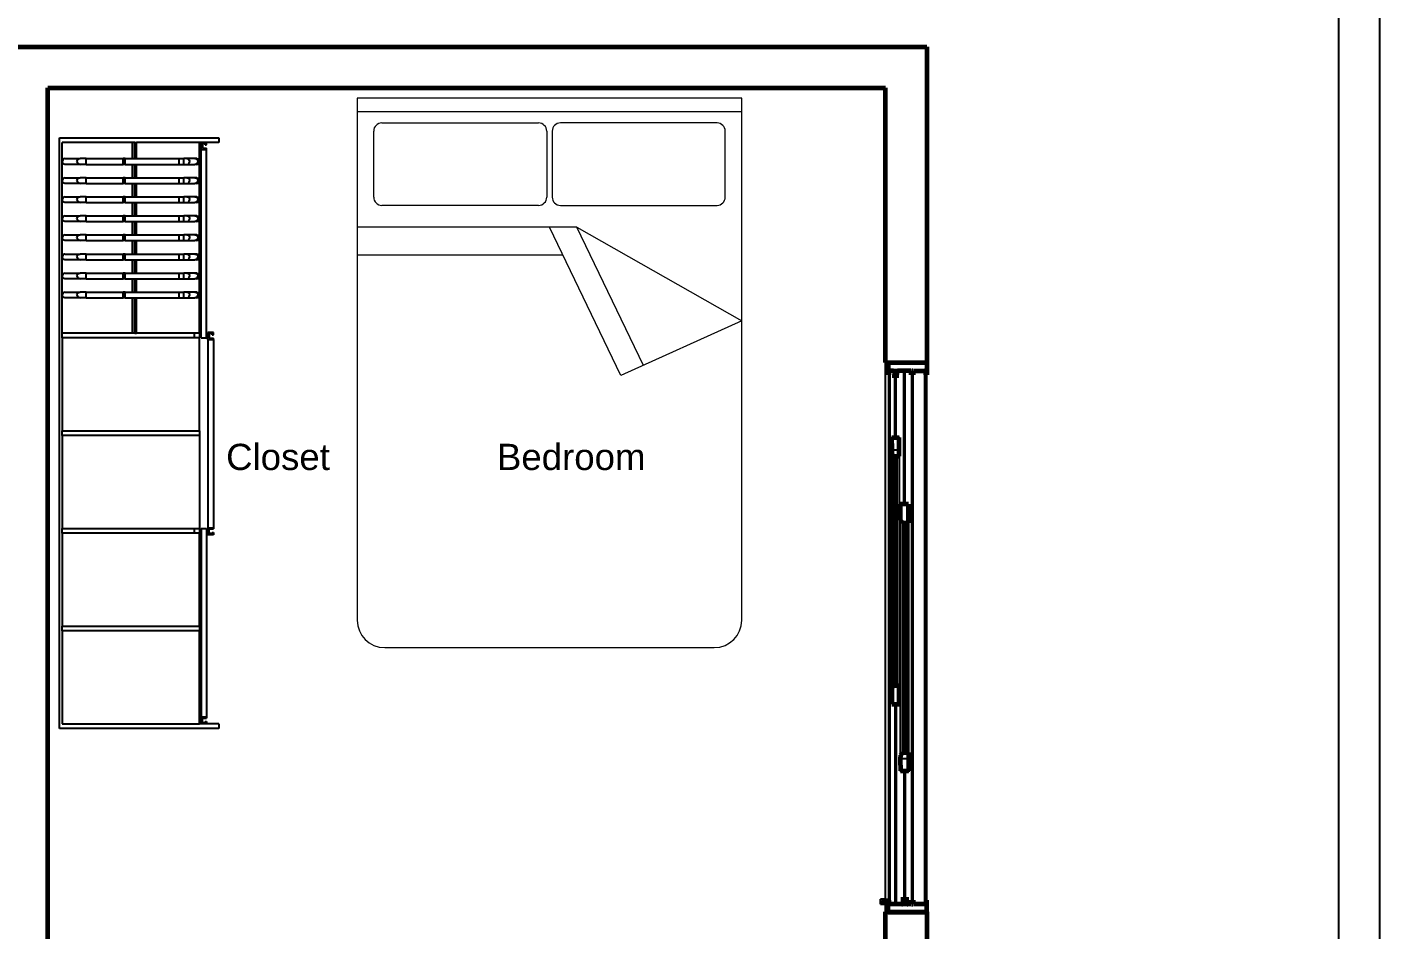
# Model space of a CAD drawing. Header units: metres. Extents: x 54.3 to 102.1, y 17 to 45.8.
# Drawn here: x 60.646 to 65.571, y 39.139 to 42.426 of the extents above; entities that cross this region are included whole.
import ezdxf

# ---------------------------------------------------------------- set-up
doc = ezdxf.new("R2010")
doc.units = ezdxf.units.M
doc.layers.add('200', color=7, linetype='Continuous', lineweight=0)
doc.layers.add('A-WALL', color=6, linetype='Continuous', lineweight=60)
doc.styles.get("Standard").update_dxf_attribs({"font": 'arial.ttf'})

# ---------------------------------------------------------------- blocks, each defined once
blk = doc.blocks.new('bedpl54')
at = {"layer": '200'}
for p, q in [((20.3751, 28.8763), (18.9751, 28.8763)), ((18.9751, 28.8763), (18.9751, 26.9763)), ((20.3751, 26.9763), (20.3751, 28.8763)), ((20.3751, 28.8263), (18.9751, 28.8263)), ((19.0651, 28.7863), (19.6351, 28.7863)), ((20.2851, 28.7863), (19.7151, 28.7863)), ((19.0351, 28.5163), (19.0351, 28.7563)), ((19.6651, 28.7563), (19.6651, 28.5163)), ((19.6851, 28.7563), (19.6851, 28.5163)), ((20.3151, 28.5163), (20.3151, 28.7563)), ((19.6351, 28.4863), (19.0651, 28.4863)), ((19.7151, 28.4863), (20.2851, 28.4863)), ((19.7751, 28.4063), (18.9751, 28.4063)), ((19.9351, 27.8663), (19.6751, 28.4063)), ((20.0172, 27.9036), (19.7751, 28.4063)), ((19.7751, 28.4063), (20.3751, 28.0663)), ((18.9751, 28.3063), (19.7233, 28.3063)), ((20.3751, 28.0663), (19.9351, 27.8663)), ((19.0751, 26.8763), (20.2751, 26.8763))]:
    blk.add_line(p, q, dxfattribs=at)
for centre, radius, start, end in [((19.0651, 28.7563), 0.03, 90, 180), ((19.6351, 28.7563), 0.03, 0, 90), ((19.7151, 28.7563), 0.03, 90, 180), ((20.2851, 28.7563), 0.03, 0, 90), ((19.0651, 28.5163), 0.03, 180, 270), ((19.6351, 28.5163), 0.03, 270, 0), ((19.7151, 28.5163), 0.03, 180, 270), ((20.2851, 28.5163), 0.03, 270, 0), ((19.0751, 26.9763), 0.1, 180, 270), ((20.2751, 26.9763), 0.1, 270, 0)]:
    blk.add_arc(centre, radius, start, end, dxfattribs=at)

msp = doc.modelspace()

# ---------------------------------------------------------------- linework, layer by layer
for p, q in [((65.5712, 17.0048), (65.5712, 45.7568)), ((65.4212, 19.3548), (65.4212, 45.6068)), ((60.7645, 39.8727), (60.7645, 42.0232)), ((60.7645, 42.0232), (61.3445, 42.0232)), ((61.3445, 42.0232), (61.3445, 42.0062)), ((60.7745, 41.9372), (60.7745, 42.0062)), ((61.0306, 42.0062), (60.7745, 42.0062)), ((61.0306, 41.9472), (61.0306, 42.0062)), ((61.0379, 42.0062), (61.0306, 42.0062)), ((61.0379, 41.9472), (61.0379, 42.0062)), ((61.0379, 42.0062), (61.0451, 42.0062)), ((61.0451, 41.9472), (61.0451, 42.0062)), ((61.2745, 42.0062), (61.0451, 42.0062)), ((61.2795, 42.0062), (61.2745, 42.0062)), ((61.2745, 41.9368), (61.2745, 42.0062)), ((61.2995, 42.0062), (61.2795, 42.0062)), ((61.2795, 41.9807), (61.2795, 42.0062)), ((61.2795, 41.9807), (61.2995, 41.9807)), ((61.2795, 41.295), (61.2795, 41.9807)), ((61.2845, 42.0019), (61.2845, 41.9849)), ((61.2945, 42.0019), (61.2845, 42.0019)), ((61.2845, 41.9849), (61.2995, 41.9849)), ((61.2945, 41.9977), (61.2945, 42.0019)), ((61.2945, 41.9977), (61.2995, 41.9977)), ((61.2995, 41.9977), (61.2995, 42.0062)), ((61.3445, 42.0062), (61.2995, 42.0062)), ((61.2995, 41.9807), (61.2995, 41.9849)), ((61.2995, 41.295), (61.2995, 41.9807)), ((60.7745, 41.9372), (60.7744, 41.9368)), ((60.7745, 41.9363), (60.7744, 41.9368)), ((60.7763, 41.9423), (60.7745, 41.9372)), ((60.7745, 41.9363), (60.7745, 41.9372)), ((60.7745, 41.8678), (60.7745, 41.9363)), ((60.7763, 41.9313), (60.7745, 41.9363)), ((60.7798, 41.946), (60.7763, 41.9423)), ((60.7798, 41.9275), (60.7763, 41.9313)), ((60.784, 41.9472), (60.7798, 41.946)), ((60.784, 41.9264), (60.7798, 41.9275)), ((60.784, 41.9472), (60.8392, 41.9472)), ((60.8392, 41.9264), (60.784, 41.9264)), ((60.8277, 41.9368), (60.83, 41.9423)), ((60.8277, 41.9368), (60.83, 41.9313)), ((60.83, 41.9423), (60.8342, 41.946)), ((60.83, 41.9313), (60.8342, 41.9275)), ((60.8342, 41.946), (60.8392, 41.9472)), ((60.8342, 41.9275), (60.8392, 41.9264)), ((60.8609, 41.9472), (60.8392, 41.9472)), ((60.8609, 41.9264), (60.8392, 41.9264)), ((60.8609, 41.9264), (60.8609, 41.9472)), ((60.8609, 41.9472), (60.9965, 41.9472)), ((60.8609, 41.9264), (60.9965, 41.9264)), ((61.003, 41.9472), (60.9965, 41.9472)), ((60.9965, 41.9264), (60.9965, 41.9472)), ((61.003, 41.9264), (60.9965, 41.9264)), ((61.003, 41.9472), (61.0306, 41.9472)), ((61.003, 41.9264), (61.003, 41.9472)), ((61.003, 41.9264), (61.0306, 41.9264)), ((61.0306, 41.9472), (61.0379, 41.9472)), ((61.0306, 41.8778), (61.0306, 41.9264)), ((61.0306, 41.9264), (61.0379, 41.9264)), ((61.0379, 41.9472), (61.0451, 41.9472)), ((61.0379, 41.8778), (61.0379, 41.9264)), ((61.0379, 41.9264), (61.0451, 41.9264)), ((61.0451, 41.9472), (61.2003, 41.9472)), ((61.0451, 41.8778), (61.0451, 41.9264)), ((61.0451, 41.9264), (61.2003, 41.9264)), ((61.2003, 41.9264), (61.2003, 41.9472)), ((61.2003, 41.9472), (61.2167, 41.9472)), ((61.2003, 41.9264), (61.2167, 41.9264)), ((61.2274, 41.9472), (61.2167, 41.9472)), ((61.2167, 41.9264), (61.2167, 41.9472)), ((61.2167, 41.9264), (61.2274, 41.9264)), ((61.2274, 41.9472), (61.2325, 41.946)), ((61.2571, 41.9472), (61.2274, 41.9472)), ((61.2274, 41.9264), (61.2325, 41.9275)), ((61.2274, 41.9264), (61.2571, 41.9264)), ((61.2325, 41.946), (61.2366, 41.9423)), ((61.2325, 41.9275), (61.2366, 41.9313)), ((61.2366, 41.9423), (61.2389, 41.9368)), ((61.2366, 41.9313), (61.2389, 41.9368)), ((61.2571, 41.9472), (61.2621, 41.946)), ((61.2647, 41.9472), (61.2571, 41.9472)), ((61.2571, 41.9264), (61.2621, 41.9275)), ((61.2647, 41.9264), (61.2571, 41.9264)), ((61.2621, 41.946), (61.2662, 41.9423)), ((61.2621, 41.9275), (61.2662, 41.9313)), ((61.2647, 41.9472), (61.269, 41.946)), ((61.2647, 41.9264), (61.269, 41.9275)), ((61.2662, 41.9423), (61.2685, 41.9368)), ((61.2662, 41.9313), (61.2685, 41.9368)), ((61.269, 41.946), (61.2725, 41.9423)), ((61.269, 41.9275), (61.2725, 41.9313)), ((61.2725, 41.9423), (61.2745, 41.9368)), ((61.2725, 41.9313), (61.2745, 41.9368)), ((61.2745, 41.8674), (61.2745, 41.9368)), ((60.7745, 41.8678), (60.7744, 41.8674)), ((60.7745, 41.8669), (60.7744, 41.8674)), ((60.7763, 41.8729), (60.7745, 41.8678)), ((60.7745, 41.8669), (60.7745, 41.8678)), ((60.7745, 41.7984), (60.7745, 41.8669)), ((60.7763, 41.8618), (60.7745, 41.8669)), ((60.7798, 41.8766), (60.7763, 41.8729)), ((60.784, 41.8778), (60.7798, 41.8766)), ((60.784, 41.8778), (60.8392, 41.8778)), ((60.8277, 41.8674), (60.83, 41.8729)), ((60.8277, 41.8674), (60.83, 41.8618)), ((60.83, 41.8729), (60.8342, 41.8766)), ((60.8342, 41.8766), (60.8392, 41.8778)), ((60.8609, 41.8778), (60.8392, 41.8778)), ((60.8609, 41.857), (60.8609, 41.8778)), ((60.8609, 41.8778), (60.9965, 41.8778)), ((61.003, 41.8778), (60.9965, 41.8778)), ((60.9965, 41.857), (60.9965, 41.8778)), ((61.003, 41.8778), (61.0306, 41.8778)), ((61.003, 41.857), (61.003, 41.8778)), ((61.0306, 41.8778), (61.0379, 41.8778)), ((61.0379, 41.8778), (61.0451, 41.8778)), ((61.0451, 41.8778), (61.2003, 41.8778)), ((61.2003, 41.857), (61.2003, 41.8778)), ((61.2003, 41.8778), (61.2167, 41.8778)), ((61.2274, 41.8778), (61.2167, 41.8778)), ((61.2167, 41.857), (61.2167, 41.8778)), ((61.2274, 41.8778), (61.2325, 41.8766)), ((61.2571, 41.8778), (61.2274, 41.8778)), ((61.2325, 41.8766), (61.2366, 41.8729)), ((61.2366, 41.8729), (61.2389, 41.8674)), ((61.2366, 41.8618), (61.2389, 41.8674)), ((61.2571, 41.8778), (61.2621, 41.8766)), ((61.2647, 41.8778), (61.2571, 41.8778)), ((61.2621, 41.8766), (61.2662, 41.8729)), ((61.2647, 41.8778), (61.269, 41.8766)), ((61.2662, 41.8729), (61.2685, 41.8674)), ((61.2662, 41.8618), (61.2685, 41.8674)), ((61.269, 41.8766), (61.2725, 41.8729)), ((61.2725, 41.8729), (61.2745, 41.8674)), ((61.2725, 41.8618), (61.2745, 41.8674)), ((61.2745, 41.798), (61.2745, 41.8674)), ((60.7798, 41.8581), (60.7763, 41.8618)), ((60.784, 41.857), (60.7798, 41.8581)), ((60.8392, 41.857), (60.784, 41.857)), ((60.83, 41.8618), (60.8342, 41.8581)), ((60.8342, 41.8581), (60.8392, 41.857)), ((60.8609, 41.857), (60.8392, 41.857)), ((60.8609, 41.857), (60.9965, 41.857)), ((61.003, 41.857), (60.9965, 41.857)), ((61.003, 41.857), (61.0306, 41.857)), ((61.0306, 41.8084), (61.0306, 41.857)), ((61.0306, 41.857), (61.0379, 41.857)), ((61.0379, 41.8084), (61.0379, 41.857)), ((61.0379, 41.857), (61.0451, 41.857)), ((61.0451, 41.8084), (61.0451, 41.857)), ((61.0451, 41.857), (61.2003, 41.857)), ((61.2003, 41.857), (61.2167, 41.857)), ((61.2167, 41.857), (61.2274, 41.857)), ((61.2274, 41.857), (61.2325, 41.8581)), ((61.2274, 41.857), (61.2571, 41.857)), ((61.2325, 41.8581), (61.2366, 41.8618)), ((61.2571, 41.857), (61.2621, 41.8581)), ((61.2647, 41.857), (61.2571, 41.857)), ((61.2621, 41.8581), (61.2662, 41.8618)), ((61.2647, 41.857), (61.269, 41.8581)), ((61.269, 41.8581), (61.2725, 41.8618)), ((60.7745, 41.7984), (60.7744, 41.798)), ((60.7745, 41.7975), (60.7744, 41.798)), ((60.7763, 41.8035), (60.7745, 41.7984)), ((60.7745, 41.7975), (60.7745, 41.7984)), ((60.7745, 41.729), (60.7745, 41.7975)), ((60.7763, 41.7924), (60.7745, 41.7975)), ((60.7798, 41.8072), (60.7763, 41.8035)), ((60.7798, 41.7887), (60.7763, 41.7924)), ((60.784, 41.8084), (60.7798, 41.8072)), ((60.784, 41.7875), (60.7798, 41.7887)), ((60.784, 41.8084), (60.8392, 41.8084)), ((60.8392, 41.7875), (60.784, 41.7875)), ((60.8277, 41.798), (60.83, 41.8035)), ((60.8277, 41.798), (60.83, 41.7924)), ((60.83, 41.8035), (60.8342, 41.8072)), ((60.83, 41.7924), (60.8342, 41.7887)), ((60.8342, 41.8072), (60.8392, 41.8084)), ((60.8342, 41.7887), (60.8392, 41.7875)), ((60.8609, 41.8084), (60.8392, 41.8084)), ((60.8609, 41.7875), (60.8392, 41.7875)), ((60.8609, 41.7875), (60.8609, 41.8084)), ((60.8609, 41.8084), (60.9965, 41.8084)), ((60.8609, 41.7875), (60.9965, 41.7875)), ((61.003, 41.8084), (60.9965, 41.8084)), ((60.9965, 41.7875), (60.9965, 41.8084)), ((61.003, 41.7875), (60.9965, 41.7875)), ((61.003, 41.8084), (61.0306, 41.8084)), ((61.003, 41.7875), (61.003, 41.8084)), ((61.003, 41.7875), (61.0306, 41.7875)), ((61.0306, 41.8084), (61.0379, 41.8084)), ((61.0306, 41.739), (61.0306, 41.7875)), ((61.0306, 41.7875), (61.0379, 41.7875)), ((61.0379, 41.8084), (61.0451, 41.8084)), ((61.0379, 41.739), (61.0379, 41.7875)), ((61.0379, 41.7875), (61.0451, 41.7875)), ((61.0451, 41.8084), (61.2003, 41.8084)), ((61.0451, 41.739), (61.0451, 41.7875)), ((61.0451, 41.7875), (61.2003, 41.7875)), ((61.2003, 41.7875), (61.2003, 41.8084)), ((61.2003, 41.8084), (61.2167, 41.8084)), ((61.2003, 41.7875), (61.2167, 41.7875)), ((61.2274, 41.8084), (61.2167, 41.8084)), ((61.2167, 41.7875), (61.2167, 41.8084)), ((61.2167, 41.7875), (61.2274, 41.7875)), ((61.2274, 41.8084), (61.2325, 41.8072)), ((61.2571, 41.8084), (61.2274, 41.8084)), ((61.2274, 41.7875), (61.2325, 41.7887)), ((61.2274, 41.7875), (61.2571, 41.7875)), ((61.2325, 41.8072), (61.2366, 41.8035)), ((61.2325, 41.7887), (61.2366, 41.7924)), ((61.2366, 41.8035), (61.2389, 41.798)), ((61.2366, 41.7924), (61.2389, 41.798)), ((61.2571, 41.8084), (61.2621, 41.8072)), ((61.2647, 41.8084), (61.2571, 41.8084)), ((61.2571, 41.7875), (61.2621, 41.7887)), ((61.2647, 41.7875), (61.2571, 41.7875)), ((61.2621, 41.8072), (61.2662, 41.8035)), ((61.2621, 41.7887), (61.2662, 41.7924)), ((61.2647, 41.8084), (61.269, 41.8072)), ((61.2647, 41.7875), (61.269, 41.7887)), ((61.2662, 41.8035), (61.2685, 41.798)), ((61.2662, 41.7924), (61.2685, 41.798)), ((61.269, 41.8072), (61.2725, 41.8035)), ((61.269, 41.7887), (61.2725, 41.7924)), ((61.2725, 41.8035), (61.2745, 41.798)), ((61.2725, 41.7924), (61.2745, 41.798)), ((61.2745, 41.7285), (61.2745, 41.798)), ((60.7745, 41.729), (60.7744, 41.7285)), ((60.7745, 41.7281), (60.7744, 41.7285)), ((60.7763, 41.7341), (60.7745, 41.729)), ((60.7745, 41.7281), (60.7745, 41.729)), ((60.7745, 41.6596), (60.7745, 41.7281)), ((60.7763, 41.723), (60.7745, 41.7281)), ((60.7798, 41.7378), (60.7763, 41.7341)), ((60.7798, 41.7193), (60.7763, 41.723)), ((60.784, 41.739), (60.7798, 41.7378)), ((60.784, 41.7181), (60.7798, 41.7193)), ((60.784, 41.739), (60.8392, 41.739)), ((60.8392, 41.7181), (60.784, 41.7181)), ((60.8277, 41.7285), (60.83, 41.7341)), ((60.8277, 41.7285), (60.83, 41.723)), ((60.83, 41.7341), (60.8342, 41.7378)), ((60.83, 41.723), (60.8342, 41.7193)), ((60.8342, 41.7378), (60.8392, 41.739)), ((60.8342, 41.7193), (60.8392, 41.7181)), ((60.8609, 41.739), (60.8392, 41.739)), ((60.8609, 41.7181), (60.8392, 41.7181)), ((60.8609, 41.7181), (60.8609, 41.739)), ((60.8609, 41.739), (60.9965, 41.739)), ((60.8609, 41.7181), (60.9965, 41.7181)), ((61.003, 41.739), (60.9965, 41.739)), ((60.9965, 41.7181), (60.9965, 41.739)), ((61.003, 41.7181), (60.9965, 41.7181)), ((61.003, 41.739), (61.0306, 41.739)), ((61.003, 41.7181), (61.003, 41.739)), ((61.003, 41.7181), (61.0306, 41.7181)), ((61.0306, 41.739), (61.0379, 41.739)), ((61.0306, 41.6695), (61.0306, 41.7181)), ((61.0306, 41.7181), (61.0379, 41.7181)), ((61.0379, 41.739), (61.0451, 41.739)), ((61.0379, 41.6695), (61.0379, 41.7181)), ((61.0379, 41.7181), (61.0451, 41.7181)), ((61.0451, 41.739), (61.2003, 41.739)), ((61.0451, 41.6695), (61.0451, 41.7181)), ((61.0451, 41.7181), (61.2003, 41.7181)), ((61.2003, 41.7181), (61.2003, 41.739)), ((61.2003, 41.739), (61.2167, 41.739)), ((61.2003, 41.7181), (61.2167, 41.7181)), ((61.2274, 41.739), (61.2167, 41.739)), ((61.2167, 41.7181), (61.2167, 41.739)), ((61.2167, 41.7181), (61.2274, 41.7181)), ((61.2274, 41.739), (61.2325, 41.7378)), ((61.2571, 41.739), (61.2274, 41.739)), ((61.2274, 41.7181), (61.2325, 41.7193)), ((61.2274, 41.7181), (61.2571, 41.7181)), ((61.2325, 41.7378), (61.2366, 41.7341)), ((61.2325, 41.7193), (61.2366, 41.723)), ((61.2366, 41.7341), (61.2389, 41.7285)), ((61.2366, 41.723), (61.2389, 41.7285)), ((61.2571, 41.739), (61.2621, 41.7378)), ((61.2647, 41.739), (61.2571, 41.739)), ((61.2571, 41.7181), (61.2621, 41.7193)), ((61.2647, 41.7181), (61.2571, 41.7181)), ((61.2621, 41.7378), (61.2662, 41.7341)), ((61.2621, 41.7193), (61.2662, 41.723)), ((61.2647, 41.739), (61.269, 41.7378)), ((61.2647, 41.7181), (61.269, 41.7193)), ((61.2662, 41.7341), (61.2685, 41.7285)), ((61.2662, 41.723), (61.2685, 41.7285)), ((61.269, 41.7378), (61.2725, 41.7341)), ((61.269, 41.7193), (61.2725, 41.723)), ((61.2725, 41.7341), (61.2745, 41.7285)), ((61.2725, 41.723), (61.2745, 41.7285)), ((61.2745, 41.6591), (61.2745, 41.7285)), ((60.7798, 41.6684), (60.7763, 41.6646)), ((60.784, 41.6695), (60.7798, 41.6684)), ((60.784, 41.6695), (60.8392, 41.6695)), ((60.83, 41.6646), (60.8342, 41.6684)), ((60.8342, 41.6684), (60.8392, 41.6695)), ((60.8609, 41.6695), (60.8392, 41.6695)), ((60.8609, 41.6487), (60.8609, 41.6695)), ((60.8609, 41.6695), (60.9965, 41.6695)), ((61.003, 41.6695), (60.9965, 41.6695)), ((60.9965, 41.6487), (60.9965, 41.6695)), ((61.003, 41.6695), (61.0306, 41.6695)), ((61.003, 41.6487), (61.003, 41.6695)), ((61.0306, 41.6695), (61.0379, 41.6695)), ((61.0379, 41.6695), (61.0451, 41.6695)), ((61.0451, 41.6695), (61.2003, 41.6695)), ((61.2003, 41.6487), (61.2003, 41.6695)), ((61.2003, 41.6695), (61.2167, 41.6695)), ((61.2274, 41.6695), (61.2167, 41.6695)), ((61.2167, 41.6487), (61.2167, 41.6695)), ((61.2274, 41.6695), (61.2325, 41.6684)), ((61.2571, 41.6695), (61.2274, 41.6695)), ((61.2325, 41.6684), (61.2366, 41.6646)), ((61.2571, 41.6695), (61.2621, 41.6684)), ((61.2647, 41.6695), (61.2571, 41.6695)), ((61.2621, 41.6684), (61.2662, 41.6646)), ((61.2647, 41.6695), (61.269, 41.6684)), ((61.269, 41.6684), (61.2725, 41.6646)), ((60.7745, 41.6596), (60.7744, 41.6591)), ((60.7745, 41.6587), (60.7744, 41.6591)), ((60.7763, 41.6646), (60.7745, 41.6596)), ((60.7745, 41.6587), (60.7745, 41.6596)), ((60.7745, 41.5902), (60.7745, 41.6587)), ((60.7763, 41.6536), (60.7745, 41.6587)), ((60.7798, 41.6499), (60.7763, 41.6536)), ((60.784, 41.6487), (60.7798, 41.6499)), ((60.8392, 41.6487), (60.784, 41.6487)), ((60.8277, 41.6591), (60.83, 41.6646)), ((60.8277, 41.6591), (60.83, 41.6536)), ((60.83, 41.6536), (60.8342, 41.6499)), ((60.8342, 41.6499), (60.8392, 41.6487)), ((60.8609, 41.6487), (60.8392, 41.6487)), ((60.8609, 41.6487), (60.9965, 41.6487)), ((61.003, 41.6487), (60.9965, 41.6487)), ((61.003, 41.6487), (61.0306, 41.6487)), ((61.0306, 41.6001), (61.0306, 41.6487)), ((61.0306, 41.6487), (61.0379, 41.6487)), ((61.0379, 41.6001), (61.0379, 41.6487)), ((61.0379, 41.6487), (61.0451, 41.6487)), ((61.0451, 41.6001), (61.0451, 41.6487)), ((61.0451, 41.6487), (61.2003, 41.6487)), ((61.2003, 41.6487), (61.2167, 41.6487)), ((61.2167, 41.6487), (61.2274, 41.6487)), ((61.2274, 41.6487), (61.2325, 41.6499)), ((61.2274, 41.6487), (61.2571, 41.6487)), ((61.2325, 41.6499), (61.2366, 41.6536)), ((61.2366, 41.6646), (61.2389, 41.6591)), ((61.2366, 41.6536), (61.2389, 41.6591)), ((61.2571, 41.6487), (61.2621, 41.6499)), ((61.2647, 41.6487), (61.2571, 41.6487)), ((61.2621, 41.6499), (61.2662, 41.6536)), ((61.2647, 41.6487), (61.269, 41.6499)), ((61.2662, 41.6646), (61.2685, 41.6591)), ((61.2662, 41.6536), (61.2685, 41.6591)), ((61.269, 41.6499), (61.2725, 41.6536)), ((61.2725, 41.6646), (61.2745, 41.6591)), ((61.2725, 41.6536), (61.2745, 41.6591)), ((61.2745, 41.5897), (61.2745, 41.6591)), ((60.7745, 41.5902), (60.7744, 41.5897)), ((60.7745, 41.5893), (60.7744, 41.5897)), ((60.7763, 41.5952), (60.7745, 41.5902)), ((60.7745, 41.5893), (60.7745, 41.5902)), ((60.7745, 41.5207), (60.7745, 41.5893)), ((60.7763, 41.5842), (60.7745, 41.5893)), ((60.7798, 41.599), (60.7763, 41.5952)), ((60.7798, 41.5805), (60.7763, 41.5842)), ((60.784, 41.6001), (60.7798, 41.599)), ((60.784, 41.5793), (60.7798, 41.5805)), ((60.784, 41.6001), (60.8392, 41.6001)), ((60.8392, 41.5793), (60.784, 41.5793)), ((60.8277, 41.5897), (60.83, 41.5952)), ((60.8277, 41.5897), (60.83, 41.5842)), ((60.83, 41.5952), (60.8342, 41.599)), ((60.83, 41.5842), (60.8342, 41.5805)), ((60.8342, 41.599), (60.8392, 41.6001)), ((60.8342, 41.5805), (60.8392, 41.5793)), ((60.8609, 41.6001), (60.8392, 41.6001)), ((60.8609, 41.5793), (60.8392, 41.5793)), ((60.8609, 41.5793), (60.8609, 41.6001)), ((60.8609, 41.6001), (60.9965, 41.6001)), ((60.8609, 41.5793), (60.9965, 41.5793)), ((61.003, 41.6001), (60.9965, 41.6001)), ((60.9965, 41.5793), (60.9965, 41.6001)), ((61.003, 41.5793), (60.9965, 41.5793)), ((61.003, 41.6001), (61.0306, 41.6001)), ((61.003, 41.5793), (61.003, 41.6001)), ((61.003, 41.5793), (61.0306, 41.5793)), ((61.0306, 41.6001), (61.0379, 41.6001)), ((61.0306, 41.5307), (61.0306, 41.5793)), ((61.0306, 41.5793), (61.0379, 41.5793)), ((61.0379, 41.6001), (61.0451, 41.6001)), ((61.0379, 41.5307), (61.0379, 41.5793)), ((61.0379, 41.5793), (61.0451, 41.5793)), ((61.0451, 41.6001), (61.2003, 41.6001)), ((61.0451, 41.5307), (61.0451, 41.5793)), ((61.0451, 41.5793), (61.2003, 41.5793)), ((61.2003, 41.5793), (61.2003, 41.6001)), ((61.2003, 41.6001), (61.2167, 41.6001)), ((61.2003, 41.5793), (61.2167, 41.5793)), ((61.2274, 41.6001), (61.2167, 41.6001)), ((61.2167, 41.5793), (61.2167, 41.6001)), ((61.2167, 41.5793), (61.2274, 41.5793)), ((61.2274, 41.6001), (61.2325, 41.599)), ((61.2571, 41.6001), (61.2274, 41.6001)), ((61.2274, 41.5793), (61.2325, 41.5805)), ((61.2274, 41.5793), (61.2571, 41.5793)), ((61.2325, 41.599), (61.2366, 41.5952)), ((61.2325, 41.5805), (61.2366, 41.5842)), ((61.2366, 41.5952), (61.2389, 41.5897)), ((61.2366, 41.5842), (61.2389, 41.5897)), ((61.2571, 41.6001), (61.2621, 41.599)), ((61.2647, 41.6001), (61.2571, 41.6001)), ((61.2571, 41.5793), (61.2621, 41.5805)), ((61.2647, 41.5793), (61.2571, 41.5793)), ((61.2621, 41.599), (61.2662, 41.5952)), ((61.2621, 41.5805), (61.2662, 41.5842)), ((61.2647, 41.6001), (61.269, 41.599)), ((61.2647, 41.5793), (61.269, 41.5805)), ((61.2662, 41.5952), (61.2685, 41.5897)), ((61.2662, 41.5842), (61.2685, 41.5897)), ((61.269, 41.599), (61.2725, 41.5952)), ((61.269, 41.5805), (61.2725, 41.5842)), ((61.2725, 41.5952), (61.2745, 41.5897)), ((61.2725, 41.5842), (61.2745, 41.5897)), ((61.2745, 41.5203), (61.2745, 41.5897)), ((60.7745, 41.5207), (60.7744, 41.5203)), ((60.7745, 41.5199), (60.7744, 41.5203)), ((60.7763, 41.5258), (60.7745, 41.5207)), ((60.7745, 41.5199), (60.7745, 41.5207)), ((60.7745, 41.4513), (60.7745, 41.5199)), ((60.7763, 41.5148), (60.7745, 41.5199)), ((60.7798, 41.5295), (60.7763, 41.5258)), ((60.784, 41.5307), (60.7798, 41.5295)), ((60.784, 41.5307), (60.8392, 41.5307)), ((60.8277, 41.5203), (60.83, 41.5258)), ((60.8277, 41.5203), (60.83, 41.5148)), ((60.83, 41.5258), (60.8342, 41.5295)), ((60.8342, 41.5295), (60.8392, 41.5307)), ((60.8609, 41.5307), (60.8392, 41.5307)), ((60.8609, 41.5099), (60.8609, 41.5307)), ((60.8609, 41.5307), (60.9965, 41.5307)), ((61.003, 41.5307), (60.9965, 41.5307)), ((60.9965, 41.5099), (60.9965, 41.5307)), ((61.003, 41.5307), (61.0306, 41.5307)), ((61.003, 41.5099), (61.003, 41.5307)), ((61.0306, 41.5307), (61.0379, 41.5307)), ((61.0379, 41.5307), (61.0451, 41.5307)), ((61.0451, 41.5307), (61.2003, 41.5307)), ((61.2003, 41.5099), (61.2003, 41.5307)), ((61.2003, 41.5307), (61.2167, 41.5307)), ((61.2274, 41.5307), (61.2167, 41.5307)), ((61.2167, 41.5099), (61.2167, 41.5307)), ((61.2274, 41.5307), (61.2325, 41.5295)), ((61.2571, 41.5307), (61.2274, 41.5307)), ((61.2325, 41.5295), (61.2366, 41.5258)), ((61.2366, 41.5258), (61.2389, 41.5203)), ((61.2366, 41.5148), (61.2389, 41.5203)), ((61.2571, 41.5307), (61.2621, 41.5295)), ((61.2647, 41.5307), (61.2571, 41.5307)), ((61.2621, 41.5295), (61.2662, 41.5258)), ((61.2647, 41.5307), (61.269, 41.5295)), ((61.2662, 41.5258), (61.2685, 41.5203)), ((61.2662, 41.5148), (61.2685, 41.5203)), ((61.269, 41.5295), (61.2725, 41.5258)), ((61.2725, 41.5258), (61.2745, 41.5203)), ((61.2725, 41.5148), (61.2745, 41.5203)), ((61.2745, 41.4509), (61.2745, 41.5203)), ((60.7798, 41.5111), (60.7763, 41.5148)), ((60.784, 41.5099), (60.7798, 41.5111)), ((60.8392, 41.5099), (60.784, 41.5099)), ((60.83, 41.5148), (60.8342, 41.5111)), ((60.8342, 41.5111), (60.8392, 41.5099)), ((60.8609, 41.5099), (60.8392, 41.5099)), ((60.8609, 41.5099), (60.9965, 41.5099)), ((61.003, 41.5099), (60.9965, 41.5099)), ((61.003, 41.5099), (61.0306, 41.5099)), ((61.0306, 41.4613), (61.0306, 41.5099)), ((61.0306, 41.5099), (61.0379, 41.5099)), ((61.0379, 41.4613), (61.0379, 41.5099)), ((61.0379, 41.5099), (61.0451, 41.5099)), ((61.0451, 41.4613), (61.0451, 41.5099)), ((61.0451, 41.5099), (61.2003, 41.5099)), ((61.2003, 41.5099), (61.2167, 41.5099)), ((61.2167, 41.5099), (61.2274, 41.5099)), ((61.2274, 41.5099), (61.2325, 41.5111)), ((61.2274, 41.5099), (61.2571, 41.5099)), ((61.2325, 41.5111), (61.2366, 41.5148)), ((61.2571, 41.5099), (61.2621, 41.5111)), ((61.2647, 41.5099), (61.2571, 41.5099)), ((61.2621, 41.5111), (61.2662, 41.5148)), ((61.2647, 41.5099), (61.269, 41.5111)), ((61.269, 41.5111), (61.2725, 41.5148)), ((60.7745, 41.4513), (60.7744, 41.4509)), ((60.7745, 41.4505), (60.7744, 41.4509)), ((60.7763, 41.4564), (60.7745, 41.4513)), ((60.7745, 41.4505), (60.7745, 41.4513)), ((60.7763, 41.4454), (60.7745, 41.4505)), ((60.7745, 41.3121), (60.7745, 41.4505)), ((60.7798, 41.4601), (60.7763, 41.4564)), ((60.7798, 41.4417), (60.7763, 41.4454)), ((60.784, 41.4613), (60.7798, 41.4601)), ((60.784, 41.4405), (60.7798, 41.4417)), ((60.784, 41.4613), (60.8392, 41.4613)), ((60.8392, 41.4405), (60.784, 41.4405)), ((60.8277, 41.4509), (60.83, 41.4564)), ((60.8277, 41.4509), (60.83, 41.4454)), ((60.83, 41.4564), (60.8342, 41.4601)), ((60.83, 41.4454), (60.8342, 41.4417)), ((60.8342, 41.4601), (60.8392, 41.4613)), ((60.8342, 41.4417), (60.8392, 41.4405)), ((60.8609, 41.4613), (60.8392, 41.4613)), ((60.8609, 41.4405), (60.8392, 41.4405)), ((60.8609, 41.4405), (60.8609, 41.4613)), ((60.8609, 41.4613), (60.9965, 41.4613)), ((60.8609, 41.4405), (60.9965, 41.4405)), ((61.003, 41.4613), (60.9965, 41.4613)), ((60.9965, 41.4405), (60.9965, 41.4613)), ((61.003, 41.4405), (60.9965, 41.4405)), ((61.003, 41.4613), (61.0306, 41.4613)), ((61.003, 41.4405), (61.003, 41.4613)), ((61.003, 41.4405), (61.0306, 41.4405)), ((61.0306, 41.4613), (61.0379, 41.4613)), ((61.0306, 41.3121), (61.0306, 41.4405)), ((61.0306, 41.4405), (61.0379, 41.4405)), ((61.0379, 41.4613), (61.0451, 41.4613)), ((61.0379, 41.3121), (61.0379, 41.4405)), ((61.0379, 41.4405), (61.0451, 41.4405)), ((61.0451, 41.4613), (61.2003, 41.4613)), ((61.0451, 41.3121), (61.0451, 41.4405)), ((61.0451, 41.4405), (61.2003, 41.4405)), ((61.2003, 41.4405), (61.2003, 41.4613)), ((61.2003, 41.4613), (61.2167, 41.4613)), ((61.2003, 41.4405), (61.2167, 41.4405)), ((61.2274, 41.4613), (61.2167, 41.4613)), ((61.2167, 41.4405), (61.2167, 41.4613)), ((61.2167, 41.4405), (61.2274, 41.4405)), ((61.2274, 41.4613), (61.2325, 41.4601)), ((61.2571, 41.4613), (61.2274, 41.4613)), ((61.2274, 41.4405), (61.2325, 41.4417)), ((61.2274, 41.4405), (61.2571, 41.4405)), ((61.2325, 41.4601), (61.2366, 41.4564)), ((61.2325, 41.4417), (61.2366, 41.4454)), ((61.2366, 41.4564), (61.2389, 41.4509)), ((61.2366, 41.4454), (61.2389, 41.4509)), ((61.2571, 41.4613), (61.2621, 41.4601)), ((61.2647, 41.4613), (61.2571, 41.4613)), ((61.2571, 41.4405), (61.2621, 41.4417)), ((61.2647, 41.4405), (61.2571, 41.4405)), ((61.2621, 41.4601), (61.2662, 41.4564)), ((61.2621, 41.4417), (61.2662, 41.4454)), ((61.2647, 41.4613), (61.269, 41.4601)), ((61.2647, 41.4405), (61.269, 41.4417)), ((61.2662, 41.4564), (61.2685, 41.4509)), ((61.2662, 41.4454), (61.2685, 41.4509)), ((61.269, 41.4601), (61.2725, 41.4564)), ((61.269, 41.4417), (61.2725, 41.4454)), ((61.2725, 41.4564), (61.2745, 41.4509)), ((61.2725, 41.4454), (61.2745, 41.4509)), ((61.2745, 41.3121), (61.2745, 41.4509)), ((60.7745, 41.2951), (60.7745, 41.3121)), ((61.0306, 41.3121), (60.7745, 41.3121)), ((60.7745, 41.2951), (60.7745, 40.9565)), ((61.2545, 41.2951), (60.7745, 41.2951)), ((61.0379, 41.3121), (61.0306, 41.3121)), ((61.0379, 41.3121), (61.0451, 41.3121)), ((61.2545, 41.3121), (61.0451, 41.3121)), ((61.2545, 41.3121), (61.2545, 41.2951)), ((61.2745, 41.3121), (61.2545, 41.3121)), ((61.2745, 41.2951), (61.2545, 41.2951)), ((61.2745, 41.3121), (61.2745, 41.2951)), ((61.2745, 40.9565), (61.2745, 41.2951)), ((61.2795, 41.295), (61.2995, 41.295)), ((61.3045, 41.2894), (61.3045, 41.3149)), ((61.3245, 41.3149), (61.3045, 41.3149)), ((61.3045, 41.2894), (61.3245, 41.2894)), ((61.3045, 41.2894), (61.3045, 40.6037)), ((61.3095, 41.3106), (61.3095, 41.2936)), ((61.3195, 41.3106), (61.3095, 41.3106)), ((61.3095, 41.2936), (61.3245, 41.2936)), ((61.3195, 41.3064), (61.3195, 41.3106)), ((61.3195, 41.3064), (61.3245, 41.3064)), ((61.3245, 41.3064), (61.3245, 41.3149)), ((61.3245, 41.2894), (61.3245, 41.2936)), ((61.3245, 41.2894), (61.3245, 40.6037)), ((63.7712, 39.2514), (63.7712, 41.2048)), ((63.7887, 40.9106), (63.7887, 41.1748)), ((63.7987, 41.1748), (63.7987, 41.1619)), ((63.8007, 41.1748), (63.8007, 41.1619)), ((63.8153, 41.1748), (63.8153, 41.1619)), ((63.8173, 41.1748), (63.8173, 41.1619)), ((63.8381, 40.6893), (63.838, 41.1748)), ((63.8426, 40.6893), (63.8425, 41.1748)), ((63.9136, 41.1748), (63.9136, 39.2328)), ((63.9212, 41.2034), (63.9212, 41.2048)), ((63.7838, 39.2479), (63.7838, 41.1598)), ((63.7987, 41.1619), (63.8007, 41.1619)), ((63.7987, 41.1491), (63.7987, 41.1619)), ((63.8049, 41.1619), (63.8007, 41.1619)), ((63.8007, 41.1556), (63.8007, 41.1619)), ((63.8007, 41.1556), (63.8049, 41.1556)), ((63.8007, 41.1491), (63.8007, 41.1556)), ((63.8049, 41.1616), (63.8049, 41.1619)), ((63.8095, 41.1619), (63.8049, 41.1619)), ((63.8049, 41.1592), (63.8049, 41.1609)), ((63.8049, 41.1556), (63.8049, 41.1561)), ((63.8049, 40.9342), (63.8049, 41.1556)), ((63.8049, 41.1556), (63.8095, 41.1556)), ((63.8095, 41.1616), (63.8095, 41.1619)), ((63.8153, 41.1619), (63.8095, 41.1619)), ((63.8095, 41.1592), (63.8095, 41.1609)), ((63.8095, 41.1556), (63.8095, 41.1561)), ((63.8095, 40.9342), (63.8095, 41.1556)), ((63.8095, 41.1556), (63.8153, 41.1556)), ((63.8153, 41.1619), (63.8173, 41.1619)), ((63.8153, 41.1556), (63.8153, 41.1619)), ((63.8153, 41.1491), (63.8153, 41.1556)), ((63.8173, 41.1491), (63.8173, 41.1619)), ((63.8657, 41.1598), (63.8657, 39.2479)), ((63.8706, 41.1598), (63.8706, 39.2479)), ((63.9186, 41.1598), (63.9186, 39.2479)), ((63.9212, 39.2479), (63.9212, 41.1598)), ((60.7745, 40.9565), (61.2745, 40.9565)), ((60.7745, 40.9395), (60.7745, 40.9565)), ((61.2745, 40.9395), (60.7745, 40.9395)), ((60.7745, 40.9395), (60.7745, 40.6009)), ((61.2745, 40.9565), (61.2745, 40.9395)), ((61.2745, 40.9395), (61.2745, 40.6009)), ((63.7937, 40.932), (63.7937, 40.9342)), ((63.7937, 40.9342), (63.8049, 40.9342)), ((63.7987, 40.9057), (63.7987, 40.932)), ((63.804, 40.932), (63.804, 40.9319)), ((63.8047, 40.9319), (63.804, 40.9319)), ((63.8047, 40.932), (63.8047, 40.9319)), ((63.8047, 40.9319), (63.811, 40.9319)), ((63.8049, 40.9342), (63.8095, 40.9342)), ((63.8095, 40.9342), (63.8209, 40.9342)), ((63.811, 40.932), (63.811, 40.9319)), ((63.811, 40.9319), (63.8117, 40.9319)), ((63.8117, 40.932), (63.8117, 40.9319)), ((63.8173, 40.8866), (63.8173, 40.932)), ((63.8209, 40.932), (63.8209, 40.9342)), ((63.7937, 40.9106), (63.7887, 40.9106)), ((63.7887, 40.8818), (63.7887, 40.9106)), ((63.7887, 39.2328), (63.7887, 40.8818)), ((63.7937, 40.8818), (63.7887, 40.8818)), ((63.7937, 40.9057), (63.7987, 40.9057)), ((63.7937, 40.8866), (63.7987, 40.8866)), ((63.7987, 40.9057), (63.7987, 40.8866)), ((63.7987, 40.8866), (63.8173, 40.8866)), ((63.7937, 40.8748), (63.7937, 40.019)), ((63.8128, 40.8647), (63.8128, 40.0291)), ((63.8209, 40.8647), (63.8209, 40.0291)), ((63.8259, 39.7756), (63.8259, 40.6317)), ((60.7745, 40.5839), (60.7745, 40.6009)), ((60.7745, 40.6009), (61.2545, 40.6009)), ((60.7745, 40.5839), (60.7745, 40.2453)), ((61.2545, 40.5839), (60.7745, 40.5839)), ((61.2545, 40.6009), (61.2545, 40.5839)), ((61.2545, 40.6009), (61.2745, 40.6009)), ((61.2745, 40.5839), (61.2545, 40.5839)), ((61.2745, 40.6009), (61.2745, 40.5839)), ((61.2745, 40.2453), (61.2745, 40.5839)), ((61.2795, 40.6009), (61.2995, 40.6009)), ((61.2795, 40.6009), (61.2795, 39.9152)), ((61.2995, 40.6009), (61.2995, 39.9152)), ((61.3045, 40.6037), (61.3245, 40.6037)), ((61.3045, 40.6037), (61.3045, 40.5782)), ((61.3095, 40.5824), (61.3095, 40.5994)), ((61.3095, 40.5994), (61.3245, 40.5994)), ((61.3195, 40.5824), (61.3095, 40.5824)), ((61.3195, 40.5867), (61.3245, 40.5867)), ((61.3195, 40.5867), (61.3195, 40.5824)), ((61.3245, 40.6037), (61.3245, 40.5994)), ((61.3245, 40.5867), (61.3245, 40.5782)), ((63.8329, 40.6214), (63.8329, 39.7859)), ((63.8547, 40.6214), (63.8547, 39.7859)), ((61.3245, 40.5782), (61.3045, 40.5782)), ((60.7745, 40.2283), (60.7745, 40.2453)), ((60.7745, 40.2453), (61.2745, 40.2453)), ((61.2745, 40.2453), (61.2745, 40.2283)), ((60.7745, 40.2283), (60.7745, 39.8897)), ((61.2745, 40.2283), (60.7745, 40.2283)), ((61.2745, 39.8897), (61.2745, 40.2283)), ((63.8054, 39.961), (63.8054, 39.2328)), ((63.8099, 39.961), (63.8099, 39.2328)), ((61.2795, 39.9152), (61.2995, 39.9152)), ((61.2795, 39.9152), (61.2795, 39.8897)), ((61.2845, 39.9109), (61.2995, 39.9109)), ((61.2845, 39.8939), (61.2845, 39.9109)), ((61.2945, 39.8939), (61.2845, 39.8939)), ((61.2945, 39.8982), (61.2945, 39.8939)), ((61.2945, 39.8982), (61.2995, 39.8982)), ((61.2995, 39.9152), (61.2995, 39.9109)), ((61.2995, 39.8982), (61.2995, 39.8897)), ((61.3445, 39.8727), (60.7645, 39.8727)), ((60.7745, 39.8897), (61.2745, 39.8897)), ((61.2795, 39.8897), (61.2745, 39.8897)), ((61.2995, 39.8897), (61.2795, 39.8897)), ((61.3445, 39.8897), (61.2995, 39.8897)), ((61.3445, 39.8897), (61.3445, 39.8727)), ((63.8259, 39.7686), (63.8209, 39.7686)), ((63.8209, 39.7397), (63.8209, 39.7686)), ((63.8259, 39.7637), (63.8309, 39.7637)), ((63.8309, 39.7637), (63.8522, 39.7637)), ((63.8309, 39.7446), (63.8309, 39.7637)), ((63.8522, 39.7637), (63.8522, 39.7183)), ((63.8259, 39.7397), (63.8209, 39.7397)), ((63.8259, 39.7446), (63.8309, 39.7446)), ((63.8259, 39.7183), (63.8259, 39.7154)), ((63.8259, 39.7154), (63.8381, 39.7154)), ((63.8309, 39.7183), (63.8309, 39.7446)), ((63.838, 39.7183), (63.838, 39.7184)), ((63.838, 39.7184), (63.8391, 39.7184)), ((63.8381, 39.7154), (63.8381, 39.2516)), ((63.8381, 39.7154), (63.8417, 39.7154)), ((63.8391, 39.7183), (63.8391, 39.7184)), ((63.8443, 39.7184), (63.8391, 39.7184)), ((63.8417, 39.7154), (63.8426, 39.7154)), ((63.8426, 39.7154), (63.8427, 39.7154)), ((63.8426, 39.7154), (63.8426, 39.2516)), ((63.8559, 39.7154), (63.8427, 39.7154)), ((63.8443, 39.7183), (63.8443, 39.7184)), ((63.8454, 39.7184), (63.8443, 39.7184)), ((63.8454, 39.7183), (63.8454, 39.7184)), ((63.8547, 39.7183), (63.8559, 39.7183)), ((63.8559, 39.7183), (63.8559, 39.7226)), ((63.8559, 39.7183), (63.8559, 39.7154)), ((63.8309, 39.2457), (63.8309, 39.2585)), ((63.833, 39.2516), (63.833, 39.2585)), ((63.8501, 39.2585), (63.8501, 39.2516)), ((63.8522, 39.2585), (63.8522, 39.2457)), ((63.7535, 39.2328), (63.7535, 39.2514)), ((63.7712, 39.2514), (63.7535, 39.2514)), ((63.7535, 39.2328), (63.7712, 39.2328)), ((63.7581, 39.246), (63.7581, 39.2347)), ((63.7683, 39.246), (63.7581, 39.246)), ((63.7581, 39.2347), (63.7683, 39.2347)), ((63.7632, 39.2347), (63.7632, 39.235)), ((63.7683, 39.2347), (63.7683, 39.246)), ((63.7798, 39.246), (63.7696, 39.246)), ((63.7696, 39.2347), (63.7696, 39.246)), ((63.7696, 39.2347), (63.7798, 39.2347)), ((63.7712, 39.2514), (63.7812, 39.2514)), ((63.7712, 39.2048), (63.7712, 39.2328)), ((63.7812, 39.2328), (63.7712, 39.2328)), ((63.7798, 39.2347), (63.7798, 39.246)), ((63.7812, 39.2479), (63.7812, 39.2514)), ((63.8309, 39.2328), (63.8309, 39.2457)), ((63.8309, 39.2457), (63.833, 39.2457)), ((63.8381, 39.2516), (63.833, 39.2516)), ((63.833, 39.2516), (63.833, 39.2457)), ((63.833, 39.2457), (63.833, 39.2328)), ((63.833, 39.2457), (63.8501, 39.2457)), ((63.8381, 39.2516), (63.8381, 39.2515)), ((63.8426, 39.2516), (63.8381, 39.2516)), ((63.8381, 39.2512), (63.8381, 39.2506)), ((63.8381, 39.2499), (63.8381, 39.249)), ((63.8426, 39.2516), (63.8426, 39.2515)), ((63.8501, 39.2516), (63.8426, 39.2516)), ((63.8426, 39.2512), (63.8426, 39.2506)), ((63.8426, 39.2499), (63.8426, 39.249)), ((63.8501, 39.2457), (63.8501, 39.2516)), ((63.8522, 39.2457), (63.8501, 39.2457)), ((63.8501, 39.2328), (63.8501, 39.2457)), ((63.8522, 39.2328), (63.8522, 39.2457))]:
    msp.add_line(p, q)
at = {"layer": 'A-WALL'}
for p, q in [((60.4212, 42.3548), (63.9212, 42.3548)), ((63.9212, 42.3548), (63.9212, 41.2048)), ((60.7212, 42.2048), (63.7712, 42.2048)), ((60.7212, 38.2048), (60.7212, 42.2048)), ((63.7712, 41.2048), (63.7712, 42.2048)), ((63.7712, 41.2048), (63.9212, 41.2048)), ((63.9212, 41.2034), (63.7812, 41.2034)), ((63.7812, 41.2034), (63.7812, 41.1598)), ((63.7851, 41.1598), (63.7851, 41.1748)), ((63.7887, 41.1748), (63.7851, 41.1748)), ((63.7987, 41.1748), (63.7887, 41.1748)), ((63.8007, 41.1748), (63.7987, 41.1748)), ((63.8007, 41.1748), (63.8153, 41.1748)), ((63.8173, 41.1748), (63.8153, 41.1748)), ((63.838, 41.1748), (63.8173, 41.1748)), ((63.8425, 41.1748), (63.838, 41.1748)), ((63.863, 41.1748), (63.8425, 41.1748)), ((63.863, 41.1748), (63.863, 41.1598)), ((63.8657, 41.1598), (63.8657, 41.1748)), ((63.8657, 41.1748), (63.8681, 41.1748)), ((63.8706, 41.1748), (63.8681, 41.1748)), ((63.8706, 41.1598), (63.8706, 41.1748)), ((63.8733, 41.1598), (63.8733, 41.1748)), ((63.8733, 41.1748), (63.9136, 41.1748)), ((63.9186, 41.1748), (63.9136, 41.1748)), ((63.9186, 41.1598), (63.9186, 41.1748)), ((63.9212, 41.2034), (63.9212, 41.1598)), ((63.7812, 41.1598), (63.7838, 41.1598)), ((63.7851, 41.1598), (63.7838, 41.1598)), ((63.863, 41.1598), (63.8657, 41.1598)), ((63.8706, 41.1598), (63.8733, 41.1598)), ((63.9186, 41.1598), (63.9212, 41.1598)), ((63.7937, 40.932), (63.7987, 40.932)), ((63.7937, 40.9106), (63.7937, 40.932)), ((63.7987, 40.932), (63.804, 40.932)), ((63.804, 40.932), (63.8047, 40.932)), ((63.8047, 40.932), (63.811, 40.932)), ((63.811, 40.932), (63.8117, 40.932)), ((63.8117, 40.932), (63.8173, 40.932)), ((63.8173, 40.932), (63.8209, 40.932)), ((63.8209, 40.8647), (63.8209, 40.932)), ((63.7937, 40.9106), (63.7937, 40.9057)), ((63.7937, 40.9057), (63.7937, 40.8866)), ((63.7937, 40.8866), (63.7937, 40.8818)), ((63.7937, 40.8818), (63.7937, 40.8748)), ((63.8007, 40.8647), (63.7937, 40.8748)), ((63.8007, 40.8647), (63.8007, 40.0291)), ((63.8007, 40.8647), (63.8128, 40.8647)), ((63.8128, 40.8647), (63.8209, 40.8647)), ((63.8259, 40.6317), (63.8259, 40.6893)), ((63.8381, 40.6893), (63.8259, 40.6893)), ((63.8426, 40.6893), (63.8381, 40.6893)), ((63.8546, 40.6893), (63.8426, 40.6893)), ((63.8547, 40.6214), (63.8546, 40.6893)), ((63.8329, 40.6214), (63.8259, 40.6317)), ((63.8329, 40.6214), (63.8452, 40.6214)), ((63.8452, 40.6214), (63.8452, 39.7859)), ((63.8452, 40.6214), (63.8547, 40.6214)), ((63.8007, 40.0291), (63.7937, 40.019)), ((63.7937, 40.019), (63.7937, 39.961)), ((63.8007, 40.0291), (63.8128, 40.0291)), ((63.8128, 40.0291), (63.8209, 40.0291)), ((63.8209, 39.961), (63.8209, 40.0291)), ((63.7937, 39.961), (63.8054, 39.961)), ((63.8054, 39.961), (63.8099, 39.961)), ((63.8099, 39.961), (63.8209, 39.961)), ((63.8329, 39.7859), (63.8259, 39.7756)), ((63.8259, 39.7756), (63.8259, 39.7686)), ((63.8259, 39.7637), (63.8259, 39.7686)), ((63.8259, 39.7446), (63.8259, 39.7637)), ((63.8329, 39.7859), (63.8452, 39.7859)), ((63.8452, 39.7859), (63.8547, 39.7859)), ((63.8547, 39.7859), (63.8547, 39.7183)), ((63.8259, 39.7397), (63.8259, 39.7446)), ((63.8259, 39.7397), (63.8259, 39.7183)), ((63.8259, 39.7183), (63.8309, 39.7183)), ((63.8309, 39.7183), (63.838, 39.7183)), ((63.838, 39.7183), (63.8391, 39.7183)), ((63.8391, 39.7183), (63.8443, 39.7183)), ((63.8443, 39.7183), (63.8454, 39.7183)), ((63.8454, 39.7183), (63.8522, 39.7183)), ((63.8522, 39.7183), (63.8547, 39.7183)), ((63.7589, 39.2404), (63.759, 39.2414)), ((63.759, 39.2394), (63.7589, 39.2404)), ((63.759, 39.2414), (63.7593, 39.2423)), ((63.7593, 39.2384), (63.759, 39.2394)), ((63.7593, 39.2423), (63.7597, 39.2431)), ((63.7597, 39.2376), (63.7593, 39.2384)), ((63.7597, 39.2431), (63.7603, 39.2437)), ((63.7603, 39.237), (63.7597, 39.2376)), ((63.7603, 39.2437), (63.761, 39.2441)), ((63.761, 39.2366), (63.7603, 39.237)), ((63.761, 39.2441), (63.7617, 39.2443)), ((63.7617, 39.2365), (63.761, 39.2366)), ((63.7617, 39.2443), (63.7624, 39.2441)), ((63.7624, 39.2366), (63.7617, 39.2365)), ((63.7624, 39.2441), (63.763, 39.2437)), ((63.763, 39.237), (63.7624, 39.2366)), ((63.763, 39.2437), (63.7636, 39.2431)), ((63.7636, 39.2376), (63.763, 39.237)), ((63.7636, 39.2431), (63.764, 39.2423)), ((63.764, 39.2384), (63.7636, 39.2376)), ((63.764, 39.2423), (63.7643, 39.2414)), ((63.7643, 39.2394), (63.764, 39.2384)), ((63.7643, 39.2414), (63.7644, 39.2404)), ((63.7644, 39.2404), (63.7643, 39.2394)), ((63.7712, 38.2048), (63.7712, 39.2048)), ((63.7712, 39.2048), (63.7812, 39.2048)), ((63.7737, 39.2404), (63.7738, 39.2414)), ((63.7738, 39.2394), (63.7737, 39.2404)), ((63.7738, 39.2414), (63.7741, 39.2423)), ((63.7741, 39.2385), (63.7738, 39.2394)), ((63.7741, 39.2423), (63.7745, 39.2431)), ((63.7745, 39.2377), (63.7741, 39.2385)), ((63.7745, 39.2431), (63.7751, 39.2437)), ((63.7751, 39.2371), (63.7745, 39.2377)), ((63.7751, 39.2437), (63.7757, 39.2441)), ((63.7757, 39.2367), (63.7751, 39.2371)), ((63.7757, 39.2441), (63.7764, 39.2442)), ((63.7764, 39.2365), (63.7757, 39.2367)), ((63.7764, 39.2442), (63.7771, 39.2441)), ((63.7771, 39.2367), (63.7764, 39.2365)), ((63.7771, 39.2441), (63.7778, 39.2437)), ((63.7778, 39.2371), (63.7771, 39.2367)), ((63.7778, 39.2437), (63.7783, 39.2431)), ((63.7783, 39.2377), (63.7778, 39.2371)), ((63.7783, 39.2431), (63.7787, 39.2423)), ((63.7787, 39.2385), (63.7783, 39.2377)), ((63.7787, 39.2423), (63.779, 39.2414)), ((63.779, 39.2394), (63.7787, 39.2385)), ((63.779, 39.2414), (63.7791, 39.2404)), ((63.7791, 39.2404), (63.779, 39.2394)), ((63.7812, 39.2328), (63.7812, 39.2479)), ((63.7838, 39.2479), (63.7812, 39.2479)), ((63.7812, 39.2048), (63.7812, 39.2328)), ((63.7812, 39.2048), (63.7812, 39.2038)), ((63.7812, 39.2048), (63.9212, 39.2048)), ((63.7812, 39.2038), (63.9212, 39.2038)), ((63.7838, 39.2479), (63.7838, 39.2328)), ((63.7838, 39.2328), (63.7887, 39.2328)), ((63.8054, 39.2328), (63.7887, 39.2328)), ((63.8099, 39.2328), (63.8054, 39.2328)), ((63.8309, 39.2328), (63.8099, 39.2328)), ((63.8309, 39.2328), (63.833, 39.2328)), ((63.8501, 39.2328), (63.833, 39.2328)), ((63.8501, 39.2328), (63.8522, 39.2328)), ((63.8631, 39.2328), (63.8522, 39.2328)), ((63.8657, 39.2479), (63.8631, 39.2479)), ((63.8631, 39.2479), (63.8631, 39.2328)), ((63.8657, 39.2479), (63.8657, 39.2328)), ((63.8657, 39.2328), (63.8706, 39.2328)), ((63.8706, 39.2479), (63.8706, 39.2328)), ((63.8733, 39.2479), (63.8706, 39.2479)), ((63.8733, 39.2328), (63.8733, 39.2479)), ((63.9136, 39.2328), (63.8733, 39.2328)), ((63.9136, 39.2328), (63.9186, 39.2328)), ((63.9186, 39.2479), (63.9186, 39.2328)), ((63.9212, 39.2479), (63.9186, 39.2479)), ((63.9212, 39.2048), (63.9212, 39.2479)), ((63.9212, 39.2048), (63.9212, 39.2038)), ((63.9212, 39.2038), (63.9212, 37.9048))]:
    msp.add_line(p, q, dxfattribs=at)

# ---------------------------------------------------------------- block references
msp.add_blockref('bedpl54', (42.8729, 13.2909))

# ---------------------------------------------------------------- texts
at = {"char_height": 0.09539, "width": 0.692246, "attachment_point": 1}
for s, insert in [('Closet', (61.3708, 40.9091)), ('Bedroom', (62.3567, 40.9091))]:
    msp.add_mtext(s, dxfattribs=dict(at, insert=insert))

doc.saveas('drawing.dxf')
